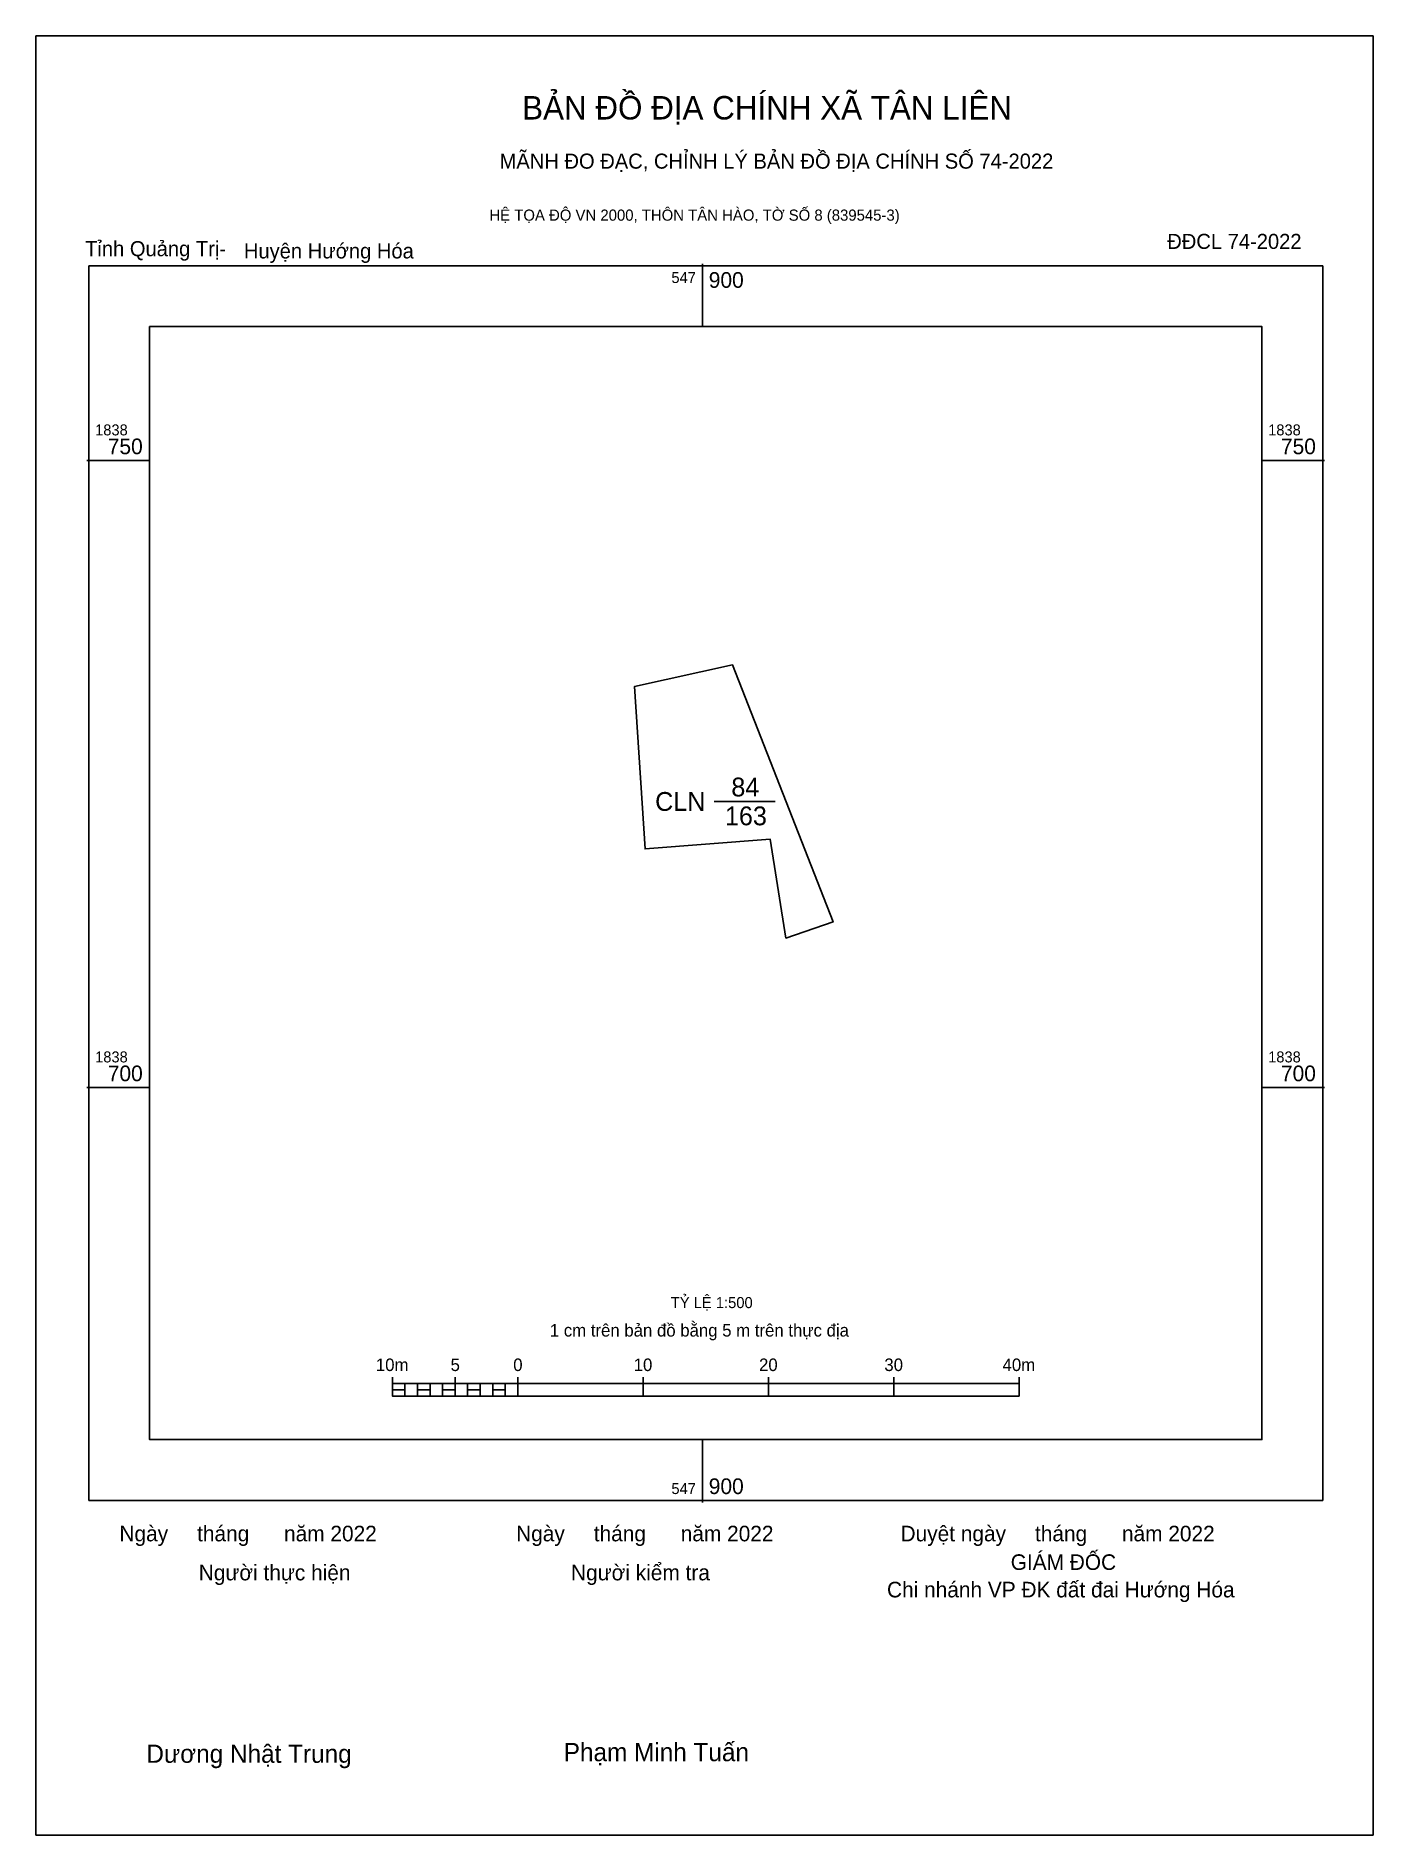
# Model space of a CAD drawing. Extents: x 547847 to 547953, y 1838640 to 1838784.
import ezdxf

# ---------------------------------------------------------------- set-up
doc = ezdxf.new("R2010")
doc.units = 0
for name, color, linetype in [('Level 10', 7, 'Continuous'), ('Level 11', 7, 'Continuous'), ('Level 13', 7, 'Continuous'), ('Level 15', 7, 'Continuous'), ('Level 27', 7, 'Continuous'), ('Level 6', 7, 'Continuous'), ('Level 62', 7, 'Continuous'), ('Level 63', 7, 'Continuous'), ('Level 9', 7, 'Continuous')]:
    doc.layers.add(name, color=color, linetype=linetype)

msp = doc.modelspace()

# ---------------------------------------------------------------- linework, layer by layer
at = {"layer": 'Level 10'}
msp.add_lwpolyline([(547910.43, 1838713.22), (547906.65, 1838711.91), (547905.39, 1838719.81), (547895.42, 1838719.02), (547894.58, 1838731.99), (547902.4, 1838733.7)], close=True, dxfattribs=at)
at = {"layer": 'Level 11'}
msp.add_line((547900.92, 1838722.81), (547905.81, 1838722.81), dxfattribs=at)
at = {"layer": 'Level 15'}
msp.add_lwpolyline([(547846.82, 1838783.85), (547953.5, 1838783.85), (547953.5, 1838640.39), (547846.82, 1838640.39)], close=True, dxfattribs=at)
at = {"layer": 'Level 27'}
for p, q in [((547902.4, 1838733.7), (547902.4, 1838733.71)), ((547910.43, 1838713.22), (547910.44, 1838713.22)), ((547906.65, 1838711.91), (547906.65, 1838711.91))]:
    msp.add_line(p, q, dxfattribs=at)
at = {"layer": 'Level 62'}
msp.add_lwpolyline([(547855.88, 1838760.68), (547944.63, 1838760.68), (547944.63, 1838671.92), (547855.88, 1838671.92)], close=True, dxfattribs=at)
at = {"layer": 'Level 63'}
for p, q in [((547900, 1838765.68), (547900, 1838760.68)), ((547850.88, 1838750), (547855.88, 1838750)), ((547944.63, 1838750), (547949.63, 1838750)), ((547850.88, 1838700), (547855.88, 1838700)), ((547944.63, 1838700), (547949.63, 1838700)), ((547875.26, 1838676.89), (547875.26, 1838675.39)), ((547875.26, 1838676.39), (547925.26, 1838676.39)), ((547876.26, 1838676.39), (547876.26, 1838675.39)), ((547877.26, 1838676.39), (547877.26, 1838675.39)), ((547878.26, 1838676.39), (547878.26, 1838675.39)), ((547879.26, 1838676.39), (547879.26, 1838675.39)), ((547880.26, 1838676.89), (547880.26, 1838675.39)), ((547880.26, 1838676.39), (547880.26, 1838675.39)), ((547881.26, 1838676.39), (547881.26, 1838675.39)), ((547882.26, 1838676.39), (547882.26, 1838675.39)), ((547883.26, 1838676.39), (547883.26, 1838675.39)), ((547884.26, 1838676.39), (547884.26, 1838675.39)), ((547885.26, 1838676.89), (547885.26, 1838675.39)), ((547885.26, 1838676.39), (547885.26, 1838675.39)), ((547895.26, 1838676.89), (547895.26, 1838675.39)), ((547905.26, 1838676.89), (547905.26, 1838675.39)), ((547915.26, 1838676.89), (547915.26, 1838675.39)), ((547925.26, 1838676.89), (547925.26, 1838675.39)), ((547875.26, 1838675.39), (547925.26, 1838675.39)), ((547900, 1838671.92), (547900, 1838666.92))]:
    msp.add_line(p, q, dxfattribs=at)
for points in [[(547851.04, 1838765.52), (547949.48, 1838765.52), (547949.48, 1838667.08), (547851.04, 1838667.08)], [(547875.26, 1838675.89), (547876.26, 1838675.89), (547876.26, 1838675.39), (547875.26, 1838675.39)], [(547875.26, 1838675.89), (547876.26, 1838675.89), (547876.26, 1838675.39), (547875.26, 1838675.39)], [(547877.26, 1838675.89), (547878.26, 1838675.89), (547878.26, 1838675.39), (547877.26, 1838675.39)], [(547879.26, 1838675.89), (547880.26, 1838675.89), (547880.26, 1838675.39), (547879.26, 1838675.39)], [(547881.26, 1838675.89), (547882.26, 1838675.89), (547882.26, 1838675.39), (547881.26, 1838675.39)], [(547883.26, 1838675.89), (547884.26, 1838675.89), (547884.26, 1838675.39), (547883.26, 1838675.39)]]:
    msp.add_lwpolyline(points, close=True, dxfattribs=at)

# ---------------------------------------------------------------- texts
at = {"layer": 'Level 13'}
for s, p in [('84', (547902.3, 1838723.21)), ('CLN', (547896.22, 1838722.06)), ('163', (547901.79, 1838720.91))]:
    msp.add_text(s, height=1.5, dxfattribs=at).set_placement(p)
at = {"layer": 'Level 6'}
msp.add_text('TỶ LỆ 1:500', height=0.879, dxfattribs=at).set_placement((547897.47, 1838682.41))
at = {"layer": 'Level 63'}
for s, height, p in [('BẢN ĐỒ ĐỊA CHÍNH XÃ TÂN LIÊN', 1.8718, (547885.61, 1838777.19)), ('MÃNH ĐO ĐẠC, CHỈNH LÝ BẢN ĐỒ ĐỊA CHÍNH SỐ 74-2022', 1.2011, (547883.81, 1838773.27)), ('HỆ TỌA ĐỘ VN 2000, THÔN TÂN HÀO, TỜ SỐ 8 (839545-3)', 0.8891, (547883, 1838769.12)), ('547', 0.875, (547897.52, 1838764.15)), ('900', 1.25, (547900.5, 1838763.77)), ('1838', 0.875, (547851.54, 1838752)), ('1838', 0.875, (547945.13, 1838752)), ('750', 1.25, (547852.55, 1838750.5)), ('750', 1.25, (547946.15, 1838750.5)), ('1838', 0.875, (547851.54, 1838702)), ('700', 1.25, (547852.55, 1838700.5)), ('1838', 0.875, (547945.13, 1838702)), ('700', 1.25, (547946.15, 1838700.5)), ('1 cm trên bản đồ bằng 5 m trên thực địa', 1, (547887.82, 1838680.14)), ('10m', 1, (547873.94, 1838677.39)), ('5', 1, (547879.9, 1838677.39)), ('0', 1, (547884.9, 1838677.39)), ('10', 1, (547894.51, 1838677.39)), ('20', 1, (547904.51, 1838677.39)), ('30', 1, (547914.51, 1838677.39)), ('40m', 1, (547923.94, 1838677.39)), ('900', 1.25, (547900.5, 1838667.58)), ('547', 0.875, (547897.52, 1838667.58)), ('Ngày     tháng      năm 2022', 1.2442, (547853.48, 1838663.81)), ('Ngày     tháng      năm 2022', 1.2442, (547885.13, 1838663.81)), ('Duyệt ngày     tháng      năm 2022', 1.2442, (547915.8, 1838663.81)), ('GIÁM ĐỐC', 1.244, (547924.59, 1838661.53)), ('Người thực hiện', 1.2442, (547859.81, 1838660.7)), ('Người kiểm tra', 1.2442, (547889.51, 1838660.7)), ('Chi nhánh VP ĐK đất đai Hướng Hóa', 1.2442, (547914.72, 1838659.34)), ('Dương Nhật Trung', 1.4512, (547855.63, 1838646.15)), ('Phạm Minh Tuấn', 1.4512, (547888.93, 1838646.28))]:
    msp.add_text(s, height=height, dxfattribs=at).set_placement(p)
at = {"layer": 'Level 9'}
for s, p in [('Tỉnh Quảng Trị-', (547850.74, 1838766.29)), ('ĐĐCL 74-2022', (547937.08, 1838766.87)), ('Huyện Hướng Hóa', (547863.41, 1838766.11))]:
    msp.add_text(s, height=1.2011, dxfattribs=at).set_placement(p)

doc.saveas('drawing.dxf')
